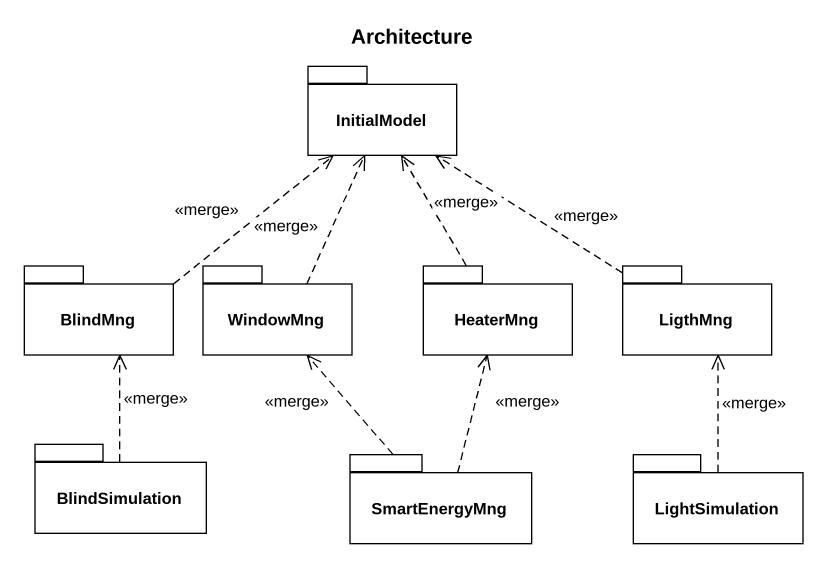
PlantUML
@startuml
title Architecture
package InitialModel #FFFFFF {
}
package BlindMng #FFFFFF {
}
package WindowMng #FFFFFF {
}
package HeaterMng #FFFFFF {
}
package LigthMng #FFFFFF {
}
package BlindSimulation #FFFFFF {
}
package SmartEnergyMng #FFFFFF {
}
package LightSimulation #FFFFFF {
}
BlindMng .up.> InitialModel : <<merge>>
WindowMng .up.> InitialModel : <<merge>>
HeaterMng .up.> InitialModel : <<merge>>
LigthMng .up.> InitialModel : <<merge>>
BlindSimulation .up.> BlindMng : <<merge>>
SmartEnergyMng .up.> WindowMng : <<merge>>
SmartEnergyMng .up.> HeaterMng : <<merge>>
LightSimulation .up.> LigthMng : <<merge>>
@enduml
